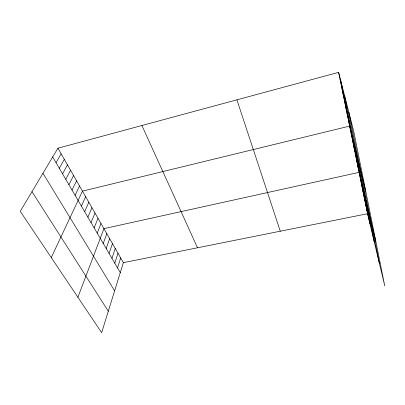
<?xml version="1.0" encoding="UTF-8"?>
<svg xmlns="http://www.w3.org/2000/svg" width="405" height="405" viewBox="0 0 405 405"><rect width="100%" height="100%" fill="white"/><g stroke="black" fill="none" stroke-linecap="round" stroke-linejoin="round"><path stroke-width="0.61" d="M57.93 148.205L123.363 262.648L101.655 332.657L20.25 211.339L57.93 148.205L338.62 72.343L353.671 131.104L384.75 285.874L367.532 213.719L338.62 72.343M117.536 267.892L120.695 257.985M114.757 263.139L117.997 253.262M111.937 258.314L115.258 248.473M109.077 253.424L112.484 243.618M106.176 248.462L109.669 238.697M103.234 243.43L106.814 233.705M77.897 297.25L103.923 228.648L359.073 172.353L375.87 241.653M97.225 233.148L100.987 223.514M94.152 227.899L98.01 218.31M91.034 222.568L94.993 213.03M87.875 217.161L91.93 207.679M84.665 211.668L88.827 202.242M81.41 206.099L85.673 196.729M51.268 257.565L82.473 191.135L349.611 126.097L365.73 191.175M75.077 195.271L79.547 186.022M72.014 190.026L76.585 180.838M68.906 184.71L73.583 175.583M65.752 179.319L70.536 170.257M62.557 173.851L67.448 164.86M59.317 168.308L64.319 159.388M56.027 162.683L61.145 153.834M123.363 262.648L367.532 213.719M31.985 191.676L108.302 311.227M42.97 173.274L114.61 290.866M52.691 156.978L120.28 272.585M141.902 125.509L197.519 247.784M236.91 99.832L280.27 231.204M340.073 79.441L342.139 87.551M341.501 86.427L343.592 94.664M342.908 93.297L345.019 101.665M344.291 100.065L346.422 108.55M345.652 106.723L347.804 115.329M346.994 113.278L349.166 121.996M348.31 119.738L350.507 128.562M351.034 133.032L353.261 142.069M352.426 139.862L354.674 148.999M353.803 146.575L356.066 155.814M355.15 153.176L357.433 162.511M356.481 159.671L358.774 169.098M357.787 166.06L360.101 175.578M360.339 178.539L362.677 188.214M361.584 184.634L363.938 194.385M362.809 190.633L365.173 200.455M364.019 196.536L366.393 206.428M365.209 202.353L367.593 212.306M366.378 208.079L368.773 218.093M344.493 95.281L374.392 242.463M340.661 80.317L369.937 223.793M348.892 112.448L379.409 263.483"/></g></svg>
